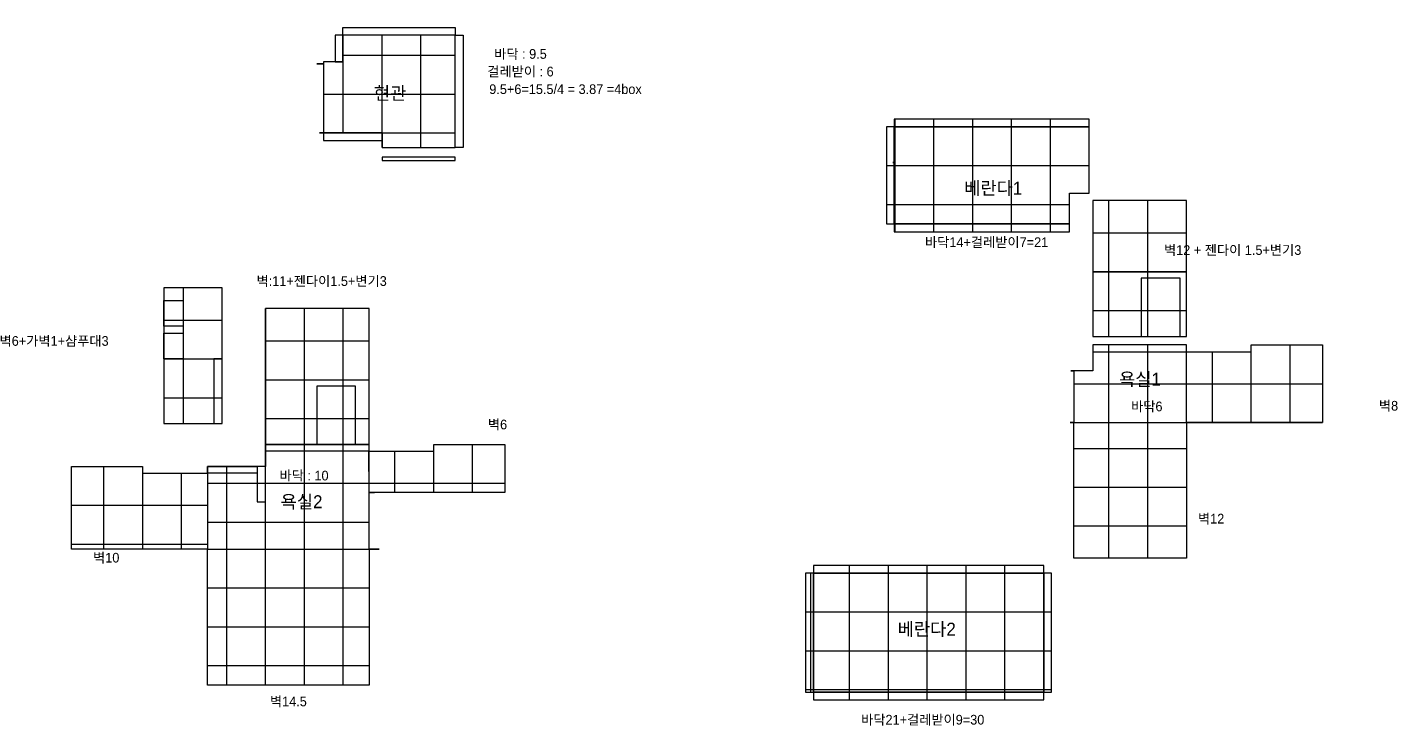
# Model space of a CAD drawing. Header units: inches. Extents: x 4138 to 127072, y -26315 to 43858.
# Drawn here: x 55536 to 76714, y -26315 to -15519 of the extents above; entities that cross this region are included whole.
import ezdxf
from ezdxf.enums import TextEntityAlignment as Align

# ---------------------------------------------------------------- set-up
doc = ezdxf.new("R2010")
doc.units = ezdxf.units.IN
doc.header["$LTSCALE"] = 50
doc.header["$MEASUREMENT"] = 0
for name, color, linetype in [('03-TEXT', 3, 'Continuous'), ('03-WAL NEW', 3, 'Continuous'), ('FORM(YOURNAME)-11', 1, 'Continuous')]:
    doc.layers.add(name, color=color, linetype=linetype)
doc.styles.add('코레일둥고', font='Korail_Round_Gothic_Medium.ttf')
pattern_1 = [(0, (71948.35, -17056.1), (0, 600), []), (90, (71948.35, -17056.1), (-600, 4e-14), [])]
pattern_2 = [(0, (71244.35, -23957), (0, 600), []), (90, (71244.35, -23957), (-600, 4e-14), [])]

msp = doc.modelspace()

# ---------------------------------------------------------------- hatches: boundary and pattern name
at = {"layer": '03-WAL NEW'}
h = msp.add_hatch(dxfattribs=at)
h.set_pattern_fill('_USER', color=8, scale=600, double=1, pattern_type=0)
h.set_pattern_definition([(0, (61017.35, -17149.9), (0, 600), []), (90, (61017.35, -17149.9), (-600, 4e-14), [])])
h.paths.add_polyline_path([(62149.4, -15638.9), (60411.4, -15638.9), (60411.4, -16048.9), (60111.4, -16048.9), (60111.4, -16079.9), (60011.4, -16079.9), (60111.4, -16079.9), (60111.4, -17149.9), (60052.4, -17149.9), (60111.4, -17149.9), (61017.4, -17149.9), (61017.4, -17374.9), (62149.4, -17374.9)])
h = msp.add_hatch(dxfattribs=at)
h.set_pattern_fill('_USER', color=8, scale=600, double=1, pattern_type=0)
h.set_pattern_definition(pattern_1)
h.paths.add_polyline_path([(71948.4, -17056.1), (71948.4, -16936.1), (68934.4, -16936.1), (68934.4, -17056.1)])
h = msp.add_hatch(dxfattribs=at)
h.set_pattern_fill('_USER', color=8, scale=600, double=1, pattern_type=0)
h.set_pattern_definition(pattern_1)
h.paths.add_polyline_path([(68934.4, -17056.1), (68814.4, -17056.1), (68814.4, -18558.7), (68934.4, -18558.7)])
h = msp.add_hatch(dxfattribs=at)
h.set_pattern_fill('_USER', color=8, scale=600, double=1, pattern_type=0)
h.set_pattern_definition(pattern_1)
h.paths.add_polyline_path([(71948.4, -17056.1), (68934.4, -17056.1), (68934.4, -17608.7), (68934.4, -18558.7), (71643.4, -18558.7), (71643.4, -18079.7), (71948.4, -18079.7)])
h = msp.add_hatch(dxfattribs=at)
h.set_pattern_fill('_USER', color=8, scale=300, double=1, pattern_type=0)
h.set_pattern_definition([(0, (0, 0), (0, 300), []), (90, (0, 0), (-300, 2e-14), [])])
h.paths.add_polyline_path([(68934.4, -17608.7), (68914.4, -17608.7)])
h = msp.add_hatch(dxfattribs=at)
h.set_pattern_fill('_USER', color=8, scale=600, double=1, pattern_type=0)
h.set_pattern_definition([(0, (0, 0), (0, 600), []), (90, (0, 0), (-600, 4e-14), [])])
h.paths.add_polyline_path([(68934.4, -17608.7), (68914.4, -17608.7)])
h = msp.add_hatch(dxfattribs=at)
h.set_pattern_fill('_USER', color=8, scale=600, double=1, pattern_type=0)
h.set_pattern_definition([(0, (73451.6, -19296.6), (0, 600), []), (90, (73451.6, -19296.6), (-600, 4e-14), [])])
h.paths.add_polyline_path([(73451.6, -20296.6), (73451.6, -18196.6), (72001.6, -18196.6), (72001.6, -20296.6)])
h = msp.add_hatch(dxfattribs=at)
h.set_pattern_fill('_USER', color=8, scale=600, double=1, pattern_type=0)
h.set_pattern_definition(pattern_1)
h.paths.add_polyline_path([(68934.4, -18558.7), (68934.4, -18678.7), (71643.4, -18678.7), (71643.4, -18558.7)])
h = msp.add_hatch(dxfattribs=at)
h.set_pattern_fill('_USER', color=8, scale=600, double=1, pattern_type=0)
h.set_pattern_definition([(0, (58545.8, -20646.04), (0, 600), []), (90, (58545.8, -20646.04), (-600, 4e-14), [])])
h.paths.add_polyline_path([(58545.8, -21646), (58545.8, -19546), (57645.8, -19546), (57645.8, -21646)])
h = msp.add_hatch(dxfattribs=at)
h.set_pattern_fill('_USER', color=8, scale=600, double=1, pattern_type=0)
h.set_pattern_definition([(0, (59217.35, -20967.75), (0, 600), []), (90, (59217.35, -20967.75), (-600, 4e-14), [])])
h.paths.add_polyline_path([(60817.4, -21967.8), (60817.4, -19867.8), (59217.4, -19867.8), (59217.4, -21967.8)])
h = msp.add_hatch(dxfattribs=at)
h.set_pattern_fill('_USER', color=8, scale=600, double=1, pattern_type=0)
h.set_pattern_definition([(0, (73451.6, -21628.4), (0, 600), []), (90, (73451.6, -21628.4), (-600, 4e-14), [])])
h.paths.add_polyline_path([(73451.6, -20428.4), (72001.6, -20428.4), (72001.6, -20828.4), (71711.6, -20828.4), (71662.7, -20828.4), (71711.6, -20828.4), (71711.6, -21628.4), (71651.6, -21628.4), (71711.6, -21628.4), (73451.6, -21628.4)])
h = msp.add_hatch(dxfattribs=at)
h.set_pattern_fill('_USER', color=8, scale=600, double=1, pattern_type=0)
h.set_pattern_definition([(0, (74451.6, -20428.4), (0, 600), []), (90, (74451.6, -20428.4), (-600, 4e-14), [])])
h.paths.add_polyline_path([(73451.6, -20533.4), (74451.6, -20533.4), (74451.6, -20428.4), (75551.6, -20428.4), (75551.6, -21628.4), (73451.6, -21628.4)])
h = msp.add_hatch(dxfattribs=at)
h.set_pattern_fill('_USER', color=8, scale=600, double=1, pattern_type=0)
h.set_pattern_definition([(0, (73451.6, -22628.4), (0, 600), []), (90, (73451.6, -22628.4), (-600, 4e-14), [])])
h.paths.add_polyline_path([(73451.6, -21628.4), (73451.6, -23728.4), (71711.6, -23728.4), (71711.6, -21628.4)])
h = msp.add_hatch(dxfattribs=at)
h.set_pattern_fill('_USER', color=8, scale=600, double=1, pattern_type=0)
h.set_pattern_definition([(0, (59217.35, -21967.75), (0, 600), []), (90, (59217.35, -21967.75), (-600, 4e-14), [])])
h.paths.add_polyline_path([(60817.4, -21967.8), (59217.4, -21967.8), (59217.4, -22307.8), (58317.4, -22307.8), (58317.4, -23587.8), (60817.4, -23587.8), (60971.5, -23587.8), (60817.4, -23587.8), (60817.4, -22712.8), (60902.5, -22712.8), (60817.4, -22712.8)])
h = msp.add_hatch(dxfattribs=at)
h.set_pattern_fill('_USER', color=8, scale=600, double=1, pattern_type=0)
h.set_pattern_definition([(0, (61815.27, -21967.75), (0, 600), []), (90, (61815.27, -21967.75), (-600, 4e-14), [])])
h.paths.add_polyline_path([(62915.3, -21967.8), (61815.3, -21967.8), (61815.3, -22072.8), (60817.4, -22072.8), (60817.4, -22712.8), (62915.3, -22712.8)])
h = msp.add_hatch(dxfattribs=at)
h.set_pattern_fill('_USER', color=8, scale=600, double=1, pattern_type=0)
h.set_pattern_definition([(0, (57317.35, -22307.75), (0, 600), []), (90, (57317.35, -22307.75), (-600, 4e-14), [])])
h.paths.add_polyline_path([(58317.4, -23587.8), (56217.4, -23587.8), (56217.4, -22307.8), (57317.4, -22307.8), (57317.4, -22412.8), (58317.4, -22412.8)])
h = msp.add_hatch(dxfattribs=at)
h.set_pattern_fill('_USER', color=8, scale=600, double=1, pattern_type=0)
h.set_pattern_definition([(0, (59217.35, -23587.75), (0, 600), []), (90, (59217.35, -23587.75), (-600, 4e-14), [])])
h.paths.add_polyline_path([(60817.4, -23587.8), (60817.4, -25687.8), (58317.4, -25687.8), (58317.4, -23587.8)])
h = msp.add_hatch(dxfattribs=at)
h.set_pattern_fill('_USER', color=8, scale=600, double=1, pattern_type=0)
h.set_pattern_definition(pattern_2)
h.paths.add_polyline_path([(71244.4, -23957), (71244.4, -23837), (67684.4, -23837), (67684.4, -23957)])
h.paths.add_polyline_path([(71244.4, -25917), (71244.4, -25797), (67684.4, -25797), (67684.4, -25917)])
h = msp.add_hatch(dxfattribs=at)
h.set_pattern_fill('_USER', color=8, scale=600, double=1, pattern_type=0)
h.set_pattern_definition(pattern_2)
h.paths.add_polyline_path([(67564.4, -25797), (67684.4, -25797), (67684.4, -23957), (67564.4, -23957)])
h.paths.add_polyline_path([(71244.4, -25797), (71364.4, -25797), (71364.4, -23957), (71244.4, -23957)])
h = msp.add_hatch(dxfattribs=at)
h.set_pattern_fill('_USER', color=8, scale=600, double=1, pattern_type=0)
h.set_pattern_definition(pattern_2)
h.paths.add_polyline_path([(71244.4, -23957), (67684.4, -23957), (67684.4, -25797), (71244.4, -25797)])

# ---------------------------------------------------------------- linework, layer by layer
at = {"layer": 'FORM(YOURNAME)-11'}
for p, q in [((61017.4, -17149.9), (62149.4, -17149.9)), ((73451.6, -19296.6), (72001.6, -19296.6))]:
    msp.add_line(p, q, dxfattribs=at)
for points in [[(62149.4, -15638.9), (60411.4, -15638.9), (60411.4, -16048.9), (60111.4, -16048.9), (60111.4, -16079.9), (60011.4, -16079.9), (60111.4, -16079.9), (60111.4, -17149.9), (60052.4, -17149.9), (60111.4, -17149.9), (61017.4, -17149.9), (61017.4, -17374.9), (62149.4, -17374.9), (62149.4, -15638.9)], [(60411.4, -15638.9), (60291.4, -15638.9), (60291.4, -16048.9), (60411.4, -16048.9), (60411.4, -15638.9)], [(60411.4, -15638.9), (60411.4, -15518.9), (62149.4, -15518.9), (62149.4, -15638.9), (60411.4, -15638.9)], [(62149.4, -15638.9), (62269.4, -15638.9), (62269.4, -17374.9), (62149.4, -17374.9), (62149.4, -15638.9)], [(71948.4, -17056.1), (71948.4, -16936.1), (68934.4, -16936.1), (68934.4, -17056.1), (71948.4, -17056.1)], [(60111.4, -17149.9), (60111.4, -17269.9), (61017.4, -17269.9), (61017.4, -17149.9), (60111.4, -17149.9)], [(68934.4, -17056.1), (68814.4, -17056.1), (68814.4, -18558.7), (68934.4, -18558.7), (68934.4, -17056.1)], [(71948.4, -17056.1), (68934.4, -17056.1), (68934.4, -17608.7), (68914.4, -17608.7), (68934.4, -17608.7), (68934.4, -18558.7), (71643.4, -18558.7), (71643.4, -18079.7), (71948.4, -18079.7), (71948.4, -17054.7)], [(73451.6, -20296.6), (73451.6, -18196.6), (72001.6, -18196.6), (72001.6, -20296.6), (73451.6, -20296.6)], [(68934.4, -18558.7), (68934.4, -18678.7), (71643.4, -18678.7), (71643.4, -18558.7), (68934.4, -18558.7)], [(73351.6, -20296.6), (73351.6, -19396.6), (72751.6, -19396.6), (72751.6, -20296.6)], [(58545.8, -21646), (58545.8, -19546), (57645.8, -19546), (57645.8, -21646), (58545.8, -21646)], [(57645.8, -20141), (57645.8, -19741), (57945.8, -19741), (57945.8, -20141), (57645.8, -20141)], [(60817.4, -21967.8), (60817.4, -19867.8), (59217.4, -19867.8), (59217.4, -21967.8), (60817.4, -21967.8)], [(57645.8, -20646), (57645.8, -20246), (57945.8, -20246), (57945.8, -20646), (57645.8, -20646)], [(73451.6, -20428.4), (72001.6, -20428.4), (72001.6, -20828.4), (71711.6, -20828.4), (71662.7, -20828.4), (71711.6, -20828.4), (71711.6, -21628.4), (71651.6, -21628.4), (71711.6, -21628.4), (73451.6, -21628.4), (73451.6, -20428.4)], [(73451.6, -20533.4), (74451.6, -20533.4), (74451.6, -20428.4), (75551.6, -20428.4), (75551.6, -21628.4), (73451.6, -21628.4), (73451.6, -20533.4)], [(59217.4, -20967.8), (60817.4, -20967.8)], [(60607.4, -21967.8), (60607.4, -21067.8), (60007.4, -21067.8), (60007.4, -21967.8)], [(73451.6, -21628.4), (73451.6, -23728.4), (71711.6, -23728.4), (71711.6, -21628.4), (73451.6, -21628.4)], [(60817.4, -21967.8), (59217.4, -21967.8), (59217.4, -22307.8), (58317.4, -22307.8), (58317.4, -23587.8), (60817.4, -23587.8), (60971.5, -23587.8), (60817.4, -23587.8), (60817.4, -22712.8), (60902.5, -22712.8), (60817.4, -22712.8), (60817.4, -21967.8)], [(60815.3, -22072.8), (61815.3, -22072.8), (61815.3, -21967.8), (62915.3, -21967.8), (62915.3, -22712.8), (60817.4, -22712.8), (60815.3, -22072.8)], [(58317.4, -23587.8), (56217.4, -23587.8), (56217.4, -22307.8), (57317.4, -22307.8), (57317.4, -22412.8), (58317.4, -22412.8), (58317.4, -23587.8)], [(60817.4, -23587.8), (60817.4, -25687.8), (58317.4, -25687.8), (58317.4, -23587.8), (60817.4, -23587.8)], [(71244.4, -23957), (71244.4, -23837), (67684.4, -23837), (67684.4, -23957), (71244.4, -23957)], [(67564.4, -25797), (67684.4, -25797), (67684.4, -23957), (67564.4, -23957), (67564.4, -25797)], [(71244.4, -25797), (71364.4, -25797), (71364.4, -23957), (71244.4, -23957), (71244.4, -25797)], [(71244.4, -25917), (71244.4, -25797), (67684.4, -25797), (67684.4, -25917), (71244.4, -25917)]]:
    msp.add_lwpolyline(points, dxfattribs=at)
for points in [[(61017.4, -17576.7), (62149.4, -17576.7), (62149.4, -17526.7), (61017.4, -17526.7)], [(73451.6, -20428.4), (72001.6, -20428.4), (72001.6, -20533.4), (73451.6, -20533.4)], [(58545.8, -20646), (58415.8, -20646), (58415.8, -21646), (58545.8, -21646)], [(59217.4, -21967.8), (60815.3, -21967.8), (60815.3, -22072.8), (59217.4, -22072.8)], [(58317.4, -22307.8), (59087.4, -22307.8), (59087.4, -22412.8), (58317.4, -22412.8)], [(59217.4, -22307.8), (59087.4, -22307.8), (59087.4, -22852.8), (59217.4, -22852.8)], [(71244.4, -23957), (67684.4, -23957), (67684.4, -25797), (71244.4, -25797)]]:
    msp.add_lwpolyline(points, close=True, dxfattribs=at)

# ---------------------------------------------------------------- texts
at = {"color": 10, "style": '코레일둥고'}
for s, p in [('바닥 : 9.5', (63157.2, -16004.4)), ('걸레받이 : 6', (63157.2, -16276.8)), ('9.5+6=15.5/4 = 3.87 =4box', (63853.2, -16549.2)), ('바닥14+걸레받이7=21', (70362, -18915.8)), ('벽12 + 젠다이 1.5+변기3', (74165.1, -19036.9)), ('벽:11+젠다이1.5+변기3', (60084, -19516.1)), ('벽6+가벽1+샴푸대3', (55948, -20442.2)), ('바닥6', (72837.9, -21454.6)), ('벽8', (76574.2, -21444.6)), ('벽6', (62802.2, -21734.1)), ('바닥 : 10', (59811.6, -22524.2)), ('벽12', (73832.2, -23190.1)), ('벽10', (56754, -23793.8)), ('벽14.5', (59570, -26016.4)), ('바닥21+걸레받이9=30', (69374.4, -26299))]:
    msp.add_text(s, height=150, dxfattribs=at).set_placement(p, align=Align.CENTER)
at = {"layer": '03-TEXT', "style": '코레일둥고'}
for s, p in [('현관', (61142.3, -16636.9)), ('베란다1', (70464.1, -18104.3)), ('욕실1', (72731.9, -21059.3)), ('욕실2', (59773, -22953.2)), ('베란다2', (69436.4, -24923.8))]:
    msp.add_text(s, height=200, dxfattribs=at).set_placement(p, align=Align.CENTER)

doc.saveas('drawing.dxf')
